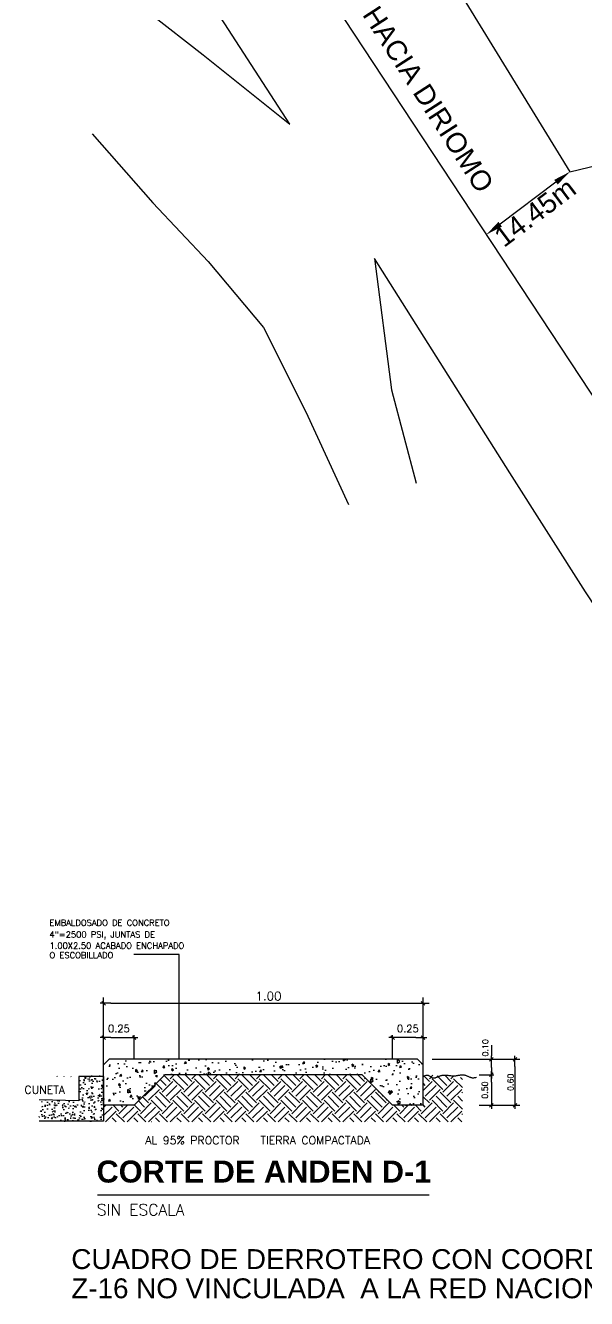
# Model space of a CAD drawing. Header units: millimetres. Extents: x 603916 to 1211550, y 1309898 to 2622648.
# Drawn here: x 604022.3 to 604099.8, y 1311004.4 to 1311180.4 of the extents above; entities that cross this region are included whole.
import ezdxf

# ---------------------------------------------------------------- set-up
doc = ezdxf.new("R2010")
doc.units = ezdxf.units.MM
doc.header["$PDMODE"] = 32
doc.header["$PDSIZE"] = 0.3
doc.layers.add('CERCO', color=6, linetype='Continuous')
doc.layers.add('TEXTO 2', color=7, linetype='Continuous')
doc.styles.add('ARIALTEXT', font='')
doc.styles.add('PI', font='arial.ttf', dxfattribs={"height": 0.4})
doc.styles.add('PUNTOS PI', font='arial.ttf', dxfattribs={"height": 2.75})
doc.styles.add('ROMANS', font='ROMANS', dxfattribs={"height": 0.2})
doc.styles.get("Standard").update_dxf_attribs({"font": 'arial.ttf'})
doc.styles.get('ARIALTEXT').set_extended_font_data('Arial', bold=True)
doc.dimstyles.new('COTAS LINDEROS', dxfattribs={"dimscale": 40, "dimtxt": 2.75, "dimasz": 0.06, "dimexe": 0.005, "dimexo": 0.005, "dimgap": 0.005, "dimtad": 2, "dimzin": 0, "dimdsep": 46, "dimtxsty": 'PUNTOS PI', "dimcen": 0.09, "dimclrd": 1, "dimclre": 1, "dimclrt": 3, "dimadec": 0, "dimazin": 0, "dimtfac": 1, "dimtofl": 0, "dimtmove": 0, "dimatfit": 3, "dimldrblk": 'ARCHTICK', "dimfxl": 1, "dimtolj": 1, "dimtzin": 0, "dimarcsym": 0})
doc.dimstyles.get("Standard").update_dxf_attribs({"dimtxt": 0.18, "dimasz": 0.18, "dimexe": 0.18, "dimexo": 0.0625, "dimgap": 0.09, "dimtad": 0, "dimtih": 1, "dimtoh": 1, "dimdec": 4, "dimzin": 0, "dimdsep": 46, "dimtxsty": 'Standard', "dimcen": 0.09, "dimadec": 0, "dimazin": 0, "dimtfac": 1, "dimtdec": 4, "dimtofl": 0, "dimtmove": 0, "dimatfit": 3, "dimfxl": 1, "dimtolj": 1, "dimtzin": 0, "dimarcsym": 0})

# ---------------------------------------------------------------- blocks, each defined once
blk = doc.blocks.new('DEPSA')
at = {"color": 8}
blk.add_line((-1, 0), (0.5, 0), dxfattribs=at)
at = {"color": 4}
blk.add_line((-0.25, -0.25), (0.25, 0.25), dxfattribs=at)
blk = doc.blocks.new('*D81')
at = {"color": 1, "lineweight": -2, "transparency": 16777216}
blk.add_line((604095.59, 1311158.74), (604087.88, 1311152.93), dxfattribs=at)
at = {"color": 1, "transparency": 16777216}
for points in [[(604095.35, 1311159.06), (604095.83, 1311158.42), (604097.51, 1311160.18)], [(604087.64, 1311153.25), (604088.12, 1311152.61), (604085.97, 1311151.48)]]:
    blk.add_solid(points, dxfattribs=at)
at = {"layer": 'Defpoints', "color": 0, "transparency": 16777216}
for p in [(604097.51, 1311160.18), (604085.97, 1311151.48), (604085.97, 1311151.48)]:
    blk.add_point(p, dxfattribs=at)
at = {"color": 3, "transparency": 16777216, "insert": (604092.7, 1311154.55), "char_height": 2.75, "attachment_point": 5, "rotation": 36.9963, "style": 'PUNTOS PI'}
blk.add_mtext('\\A1;14.45m', dxfattribs=at)
blk = doc.blocks.new('_ArchTick')
at = {"color": 0, "linetype": 'ByBlock', "const_width": 0.15}
blk.add_lwpolyline([(-0.5, -0.5), (0.5, 0.5)], dxfattribs=at)

msp = doc.modelspace()

# ---------------------------------------------------------------- hatches: boundary and pattern name
h = msp.add_hatch()
h.set_pattern_fill('AR-CONC', color=6, scale=0.421875, angle=45, style=0)
h.set_pattern_definition([(95, (603251.6862, 1310197.634), (2.32686, 1.9524674), [0.316406, -3.480469]), (40, (603251.6862, 1310197.634), (-2.6577795, 1.829959), [0.253125, -2.784375]), (145.4514, (603251.88, 1310197.7968), (-0.3309165, 3.782427), [0.268904, -2.957943]), (91.1842, (603251.0895, 1310198.2307), (3.677455, 2.689933), [0.47461, -5.220703]), (141.6356, (603251.396, 1310198.455), (-0.117699, 5.694096), [0.403356, -4.436914]), (36.1842, (603251.0895, 1310198.2307), (-0.117703, 5.694096), [0.379687, -4.176562]), (66, (603251.537, 1310198.3798), (2.9816926, 0.5795823), [0.316406, -3.480469]), (11, (603251.537, 1310198.3798), (-1.437364, 2.8890356), [0.253125, -2.784375]), (116.4514, (603251.7855, 1310198.428), (1.544331, 3.468617), [0.268904, -2.957943]), (82.5, (603251.6862, 1310197.634), (-0.9567838, 1.029332), [0, -2.750625, 0, -2.8265625, 0, -2.794922]), (52.5, (603251.6862, 1310197.634), (-0.3918077, 1.9613367), [0, -1.6115625, 0, -2.6873437, 0, -1.0652344]), (12.5, (603251.0209, 1310196.9688), (1.6597329, 1.5251657), [0, -1.0546875, 0, -3.290625, 0, -4.3664062]), (2.5, (603250.7226, 1310196.6705), (1.4410827, 2.0383304), [0, -1.3710937, 0, -2.1853125, 0, -3.1007812])])
h.paths.add_polyline_path([(604076.48, 1311037.448), (604077.238, 1311036.69), (604077.238, 1311031.086), (604073.019, 1311031.086), (604068.8, 1311035.305), (604041.541, 1311035.305), (604037.322, 1311031.086), (604033.104, 1311031.086), (604033.104, 1311036.69), (604033.861, 1311037.448)])
at = {"true_color": 0x000000}
h = msp.add_hatch(dxfattribs=at)
h.set_pattern_fill('AR-CONC', color=18, scale=0.01)
h.set_pattern_definition([(50, (301198.3041, 655442.8083), (1.82184669, -0.1593908554), [0.1905, -2.0955]), (355, (301198.3041, 655442.8083), (-0.3524342142, 1.9105684524), [0.1524, -1.6764058417]), (100.4514447, (301198.456, 655442.795), (1.469412471, 1.751177519), [0.161900088, -1.780902446]), (46.1842, (301198.304, 655443.3163), (2.710790409, -0.420423279), [0.28575, -3.14325]), (96.6355576, (301198.53, 655443.2813), (2.3740413405, 2.474261246), [0.242850231, -2.671356082]), (351.18415117, (301198.304, 655443.3163), (2.374041341, 2.474261246), [0.228599671, -2.514597319]), (21, (301198.5581, 655443.1893), (1.5161439127, -1.022651982), [0.1905, -2.0955]), (326, (301198.5581, 655443.1893), (0.6180202835, 1.841879661), [0.1524, -1.6764]), (71.451445, (301198.6844, 655443.1041), (2.134164193, 0.819227689), [0.161900088, -1.780899376]), (37.5, (301198.3041, 655442.80834), (0.0308860325, 0.84555038873), [0, -1.65608, 0, -1.7018, 0, -1.68275]), (7.5, (301198.3041, 655442.8083), (0.6681966251, 1.0018057482), [0, -0.97028, 0, -1.61798, 0, -0.64135]), (327.5, (301197.7377, 655442.80834), (1.3559059517, -0.0572874399), [0, -0.635, 0, -1.9812, 0, -2.6289]), (317.5, (301197.4837, 655442.8083), (1.4812918139, 0.2542649103), [0, -0.8255, 0, -1.31572, 0, -1.8669])])
h.paths.add_polyline_path([(604024.176, 1311031.848), (604024.176, 1311028.87), (604033.104, 1311028.87), (604033.104, 1311035.083), (604029.684, 1311035.083), (604029.684, 1311031.722)])
at = {"true_color": 0x939598}
h = msp.add_hatch(dxfattribs=at)
h.set_pattern_fill('EARTH', color=252, scale=8.4375, angle=45, style=0)
h.set_pattern_definition([(45, (605059.5396, 1310202.4735), (2e-16, 2.9831067), [2.109375, -2.109375]), (45, (605058.9803, 1310203.0328), (2e-16, 2.9831067), [2.109375, -2.109375]), (45, (605058.421, 1310203.5921), (2e-16, 2.9831067), [2.109375, -2.109375]), (135, (605058.421, 1310203.965), (-2.9831067, 5e-16), [2.109375, -2.109375]), (135, (605058.9803, 1310204.5244), (-2.9831067, 5e-16), [2.109375, -2.109375]), (135, (605059.5396, 1310205.0837), (-2.9831067, 5e-16), [2.109375, -2.109375])])
h.paths.add_polyline_path([(604068.8, 1311035.305), (604073.019, 1311031.086), (604077.238, 1311031.086), (604077.238, 1311035.083), (604075.446, 1311035.171), (604075.581, 1311035.169), (604075.7, 1311035.161), (604075.79, 1311035.155), (604075.896, 1311035.149), (604075.976, 1311035.145), (604076.049, 1311035.14), (604076.115, 1311035.141), (604076.177, 1311035.14), (604076.253, 1311035.129), (604076.292, 1311035.121), (604076.382, 1311035.124), (604076.473, 1311035.121), (604076.599, 1311035.11), (604076.803, 1311035.095), (604076.942, 1311035.107), (604077.041, 1311035.089), (604077.132, 1311035.097), (604077.212, 1311035.099), (604077.263, 1311035.097), (604077.301, 1311035.165), (604077.46, 1311035.095), (604077.545, 1311035.131), (604077.633, 1311035.166), (604077.722, 1311035.196), (604077.812, 1311035.223), (604077.904, 1311035.243), (604077.998, 1311035.259), (604078.094, 1311035.269), (604078.192, 1311035.274), (604078.293, 1311035.274), (604078.397, 1311035.27), (604078.503, 1311035.263), (604078.613, 1311035.252), (604078.727, 1311035.238), (604078.843, 1311035.222), (604078.962, 1311035.205), (604079.082, 1311035.189), (604079.203, 1311035.176), (604079.324, 1311035.165), (604079.446, 1311035.159), (604079.566, 1311035.159), (604079.685, 1311035.165), (604079.801, 1311035.177), (604079.916, 1311035.194), (604080.028, 1311035.213), (604080.138, 1311035.234), (604080.244, 1311035.254), (604080.347, 1311035.273), (604080.447, 1311035.29), (604080.543, 1311035.302), (604080.635, 1311035.309), (604080.724, 1311035.312), (604080.811, 1311035.309), (604080.897, 1311035.301), (604080.981, 1311035.288), (604081.064, 1311035.269), (604081.148, 1311035.244), (604081.231, 1311035.213), (604081.315, 1311035.177), (604081.399, 1311035.138), (604081.483, 1311035.098), (604081.567, 1311035.057), (604081.651, 1311035.019), (604081.735, 1311034.984), (604081.861, 1311034.94), (604082.026, 1311034.906), (604082.191, 1311034.895), (604082.358, 1311034.906), (604082.486, 1311034.929), (604082.571, 1311034.949), (604082.68, 1311034.977), (604082.68, 1311028.795), (604033.104, 1311028.795), (604033.104, 1311035.073), (604025.922, 1311035.042), (604026.015, 1311035.019), (604026.113, 1311035.004), (604026.211, 1311035.001), (604026.31, 1311035.011), (604026.411, 1311035.031), (604026.508, 1311035.058), (604026.598, 1311035.084), (604026.652, 1311035.1), (604026.708, 1311035.114), (604026.767, 1311035.128), (604026.83, 1311035.139), (604026.898, 1311035.146), (604026.972, 1311035.15), (604027.053, 1311035.148), (604027.143, 1311035.14), (604027.242, 1311035.127), (604027.347, 1311035.107), (604027.457, 1311035.084), (604027.569, 1311035.059), (604027.679, 1311035.032), (604027.786, 1311035.006), (604027.886, 1311034.982), (604027.978, 1311034.961), (604028.101, 1311034.936), (604028.225, 1311034.922), (604028.326, 1311034.927), (604028.415, 1311034.95), (604028.495, 1311034.986), (604028.585, 1311035.032), (604028.638, 1311035.059), (604028.696, 1311035.084), (604028.758, 1311035.107), (604028.825, 1311035.127), (604028.897, 1311035.14), (604028.976, 1311035.148), (604029.059, 1311035.149), (604029.147, 1311035.146), (604029.237, 1311035.137), (604029.329, 1311035.125), (604029.421, 1311035.109), (604029.512, 1311035.091), (604029.602, 1311035.071), (604029.688, 1311035.05), (604029.772, 1311035.029), (604029.851, 1311035.007), (604029.928, 1311034.986), (604030, 1311034.966), (604030.111, 1311034.935), (604030.227, 1311034.906), (604030.33, 1311034.887), (604030.421, 1311034.882), (604030.506, 1311034.893), (604030.585, 1311034.921), (604030.662, 1311034.965), (604030.735, 1311035.013), (604030.781, 1311035.043), (604030.828, 1311035.072), (604030.879, 1311035.099), (604030.932, 1311035.124), (604030.989, 1311035.146), (604031.048, 1311035.164), (604031.109, 1311035.179), (604031.172, 1311035.19), (604031.234, 1311035.198), (604031.296, 1311035.202), (604031.356, 1311035.202), (604031.414, 1311035.199), (604031.47, 1311035.193), (604031.522, 1311035.183), (604031.572, 1311035.171), (604031.621, 1311035.159), (604031.668, 1311035.145), (604031.745, 1311035.123), (604031.828, 1311035.103), (604031.92, 1311035.091), (604032.012, 1311035.088), (604032.103, 1311035.096), (604032.189, 1311035.112), (604032.269, 1311035.135), (604032.344, 1311035.16), (604032.389, 1311035.175), (604032.435, 1311035.188), (604032.483, 1311035.201), (604032.533, 1311035.212), (604032.585, 1311035.22), (604032.641, 1311035.224), (604032.702, 1311035.223), (604032.768, 1311035.215), (604032.84, 1311035.198), (604032.919, 1311035.172), (604033.007, 1311035.134), (604033.104, 1311035.083), (604033.104, 1311031.086), (604037.322, 1311031.086), (604041.541, 1311035.305)])

# ---------------------------------------------------------------- linework, layer by layer
at = {"color": 8}
for p, q in [((604033.104, 1311036.69), (604033.104, 1311045.971)), ((604077.238, 1311036.69), (604077.238, 1311045.971)), ((604033.104, 1311036.69), (604033.104, 1311044.135)), ((604034.104, 1311045.203), (604078.055, 1311045.203)), ((604077.238, 1311036.69), (604077.238, 1311044.135)), ((604037.322, 1311037.448), (604037.322, 1311040.792)), ((604073.019, 1311037.448), (604073.019, 1311040.792)), ((604034.104, 1311040.453), (604036.322, 1311040.453)), ((604076.238, 1311040.453), (604074.019, 1311040.453)), ((604086.675, 1311039.379), (604086.675, 1311037.944)), ((604078.475, 1311037.448), (604090.174, 1311037.448)), ((604078.475, 1311037.448), (604090.583, 1311037.448)), ((604086.675, 1311036.305), (604086.675, 1311036.448)), ((604089.922, 1311036.448), (604089.922, 1311032.086)), ((604084.974, 1311035.305), (604086.984, 1311035.305)), ((604086.674, 1311034.305), (604086.674, 1311032.086)), ((604084.974, 1311031.086), (604090.583, 1311031.086)), ((604084.974, 1311031.086), (604090.174, 1311031.086))]:
    msp.add_line(p, q, dxfattribs=at)
at = {"color": 7}
for p, q in [((604033.861, 1311037.448), (604033.104, 1311036.69)), ((604076.48, 1311037.448), (604033.861, 1311037.448)), ((604076.48, 1311037.448), (604077.238, 1311036.69)), ((604033.104, 1311035.083), (604033.104, 1311036.69)), ((604077.238, 1311035.083), (604077.238, 1311036.69))]:
    msp.add_line(p, q, dxfattribs=at)
for p, q in [((604033.104, 1311035.083), (604029.684, 1311035.083)), ((604029.684, 1311035.083), (604029.684, 1311031.722)), ((604033.104, 1311035.083), (604033.104, 1311028.87)), ((604029.684, 1311031.722), (604024.176, 1311031.848)), ((604033.104, 1311028.87), (604024.176, 1311028.87))]:
    msp.add_line(p, q)
at = {"color": 3}
for p, q in [((604033.104, 1311031.086), (604033.104, 1311035.083)), ((604041.541, 1311035.305), (604037.322, 1311031.086)), ((604068.8, 1311035.305), (604041.541, 1311035.305)), ((604068.8, 1311035.305), (604073.019, 1311031.086)), ((604077.238, 1311031.086), (604077.238, 1311035.083)), ((604037.322, 1311031.086), (604033.104, 1311031.086)), ((604077.238, 1311031.086), (604073.019, 1311031.086))]:
    msp.add_line(p, q, dxfattribs=at)
at = {"color": 1}
msp.add_line((604032.254, 1311018.727), (604078.087, 1311018.727), dxfattribs=at)
msp.add_lwpolyline([(604036.343, 1311226.863), (604147.856, 1311057.466)])
at = {"color": 4}
msp.add_lwpolyline([(604077.238, 1311035.083), (604077.392, 1311035.171), (604077.528, 1311035.23), (604077.647, 1311035.264), (604077.751, 1311035.275), (604077.842, 1311035.269), (604077.923, 1311035.249), (604077.995, 1311035.218), (604078.061, 1311035.181), (604078.123, 1311035.14), (604078.182, 1311035.099), (604078.238, 1311035.057), (604078.293, 1311035.016), (604078.347, 1311034.978), (604078.402, 1311034.943), (604078.458, 1311034.914), (604078.517, 1311034.892), (604078.578, 1311034.877), (604078.642, 1311034.869), (604078.709, 1311034.868), (604078.779, 1311034.874), (604078.851, 1311034.886), (604078.925, 1311034.904), (604079.001, 1311034.927), (604079.079, 1311034.954), (604079.158, 1311034.986), (604079.239, 1311035.021), (604079.322, 1311035.058), (604079.406, 1311035.095), (604079.492, 1311035.131), (604079.579, 1311035.166), (604079.668, 1311035.196), (604079.759, 1311035.223), (604079.851, 1311035.243), (604079.945, 1311035.259), (604080.041, 1311035.269), (604080.139, 1311035.274), (604080.24, 1311035.274), (604080.343, 1311035.27), (604080.45, 1311035.263), (604080.56, 1311035.252), (604080.673, 1311035.238), (604080.79, 1311035.222), (604080.908, 1311035.205), (604081.028, 1311035.189), (604081.15, 1311035.176), (604081.271, 1311035.165), (604081.392, 1311035.159), (604081.512, 1311035.159), (604081.631, 1311035.165), (604081.748, 1311035.177), (604081.863, 1311035.194), (604081.975, 1311035.213), (604082.085, 1311035.234), (604082.191, 1311035.254), (604082.294, 1311035.273), (604082.394, 1311035.29), (604082.489, 1311035.302), (604082.581, 1311035.309), (604082.671, 1311035.312), (604082.758, 1311035.309), (604082.843, 1311035.301), (604082.928, 1311035.288), (604083.011, 1311035.269), (604083.094, 1311035.244), (604083.178, 1311035.213), (604083.262, 1311035.177), (604083.346, 1311035.138), (604083.43, 1311035.098), (604083.514, 1311035.057), (604083.598, 1311035.019), (604083.682, 1311034.984), (604083.766, 1311034.954), (604083.849, 1311034.931), (604083.932, 1311034.914), (604084.015, 1311034.903), (604084.098, 1311034.898), (604084.181, 1311034.898), (604084.264, 1311034.904), (604084.348, 1311034.914), (604084.433, 1311034.929), (604084.518, 1311034.949), (604084.604, 1311034.971), (604084.626, 1311034.977)], dxfattribs=at)
at = {"layer": 'CERCO'}
for points in [[(604051.896, 1311234.5), (604097.509, 1311160.18), (604107.217, 1311162.498), (604117.045, 1311164.754), (604136.463, 1311168.244), (604159.471, 1311172.836), (604161.525, 1311173.126), (604180.025, 1311176.804), (604188.168, 1311178.538), (604202.61, 1311181.707), (604217.965, 1311185.427)], [(604039.543, 1311182.083), (604046.858, 1311176.367), (604058.819, 1311166.748), (604024.86, 1311219.295)], [(604031.54, 1311165.436), (604039.884, 1311155.892), (604047.526, 1311147.785), (604055.171, 1311138.661), (604061.048, 1311126.991), (604066.914, 1311114.184)], [(604126.512, 1311061.384), (604126.512, 1311061.384), (604099.652, 1311102.095), (604089.222, 1311118.56), (604070.518, 1311148.205)], [(604070.518, 1311148.205), (604072.852, 1311130.011), (604076.265, 1311117.115)]]:
    msp.add_lwpolyline(points, dxfattribs=at)

# ---------------------------------------------------------------- block references
at = {"color": 8, "xscale": -1}
for p in [(604033.104, 1311045.203), (604033.104, 1311040.453), (604073.019, 1311040.453)]:
    msp.add_blockref('DEPSA', p, dxfattribs=at)
for p, rotation in [((604077.238, 1311045.203), 180), ((604077.238, 1311040.453), 180), ((604086.675, 1311037.448), 270), ((604089.922, 1311037.448), 270), ((604086.675, 1311035.305), 90), ((604086.674, 1311035.305), 270), ((604086.674, 1311031.086), 90), ((604089.922, 1311031.086), 90)]:
    msp.add_blockref('DEPSA', p, dxfattribs=dict(at, rotation=rotation))
at = {"xscale": -1, "rotation": 180}
msp.add_blockref('DEPSA', (604037.322, 1311040.453), dxfattribs=at)

# ---------------------------------------------------------------- texts
for s, height, style, p in [('EMBALDOSADO DE CONCRETO', 0.84375, 'ROMANS', (604025.623, 1311055.901)), ('4"=2500 PSI, JUNTAS DE', 0.84375, 'ROMANS', (604025.623, 1311054.282)), ('1.00X2.50 ACABADO ENCHAPADO', 0.84375, 'ROMANS', (604025.623, 1311052.743)), ('O ESCOBILLADO', 0.84375, 'ROMANS', (604025.623, 1311051.418)), ('CUNETA', 1.1065, 'ROMANS', (604022.166, 1311032.676)), ('AL 95% PROCTOR', 1.10655, 'ROMANS', (604038.854, 1311025.689)), ('TIERRA COMPACTADA', 1.10655, 'ROMANS', (604054.775, 1311025.689)), ('CUADRO DE DERROTERO CON COORDENADAS UTM, WGS84,', 2.75, 'PI', (604028.638, 1311008.444)), ('Z-16 NO VINCULADA  A LA RED NACIONAL DE GEODESIA', 2.75, 'PI', (604028.638, 1311004.404))]:
    msp.add_text(s, height=height, dxfattribs=dict(style=style)).set_placement(p)
at = {"color": 1, "style": 'ROMANS'}
msp.add_text('SIN ESCALA', height=1.5787, dxfattribs=at).set_placement((604032.158, 1311015.854))
at = {"attachment_point": 5, "style": 'ROMANS'}
for s, insert, char_height in [('\\A1;1.00', (604055.873, 1311046.194), 1.2), ('\\A1;0.25', (604035.213, 1311041.698), 1), ('\\A1;0.25', (604075.128, 1311041.698), 1)]:
    msp.add_mtext(s, dxfattribs=dict(at, insert=insert, char_height=char_height))
at = {"char_height": 0.8, "attachment_point": 5, "rotation": 90, "style": 'ROMANS'}
for s, insert in [('\\A1;0.10', (604085.827, 1311039.034)), ('\\A1;0.60', (604089.318, 1311034.267)), ('\\A1;0.50', (604085.77, 1311033.195))]:
    msp.add_mtext(s, dxfattribs=dict(at, insert=insert))
at = {"color": 3, "insert": (604032.121, 1311023.445), "char_height": 3.04054, "attachment_point": 1, "style": 'ARIALTEXT'}
msp.add_mtext('CORTE DE ANDEN D-1', dxfattribs=at)
at = {"layer": 'TEXTO 2', "style": 'PUNTOS PI'}
msp.add_text('HACIA DIRIOMO', height=2.75, rotation=302.87244, dxfattribs=at).set_placement((604068.761, 1311181.913))

# ---------------------------------------------------------------- dimensions: what is measured, and where the dimension line sits
dim = msp.add_aligned_dim(p1=(604097.509, 1311160.18), p2=(604085.966, 1311151.483), distance=0, dimstyle='COTAS LINDEROS', override={"dimpost": 'm'})
dim.commit()
dim.dimension.update_dxf_attribs({"geometry": '*D81', "text_midpoint": (604092.703, 1311154.55)})

# ---------------------------------------------------------------- leaders
at = {"color": 8}
msp.add_leader([(604043.53, 1311037.51), (604043.53, 1311051.962), (604037.28, 1311051.962)], dimstyle='Standard', dxfattribs=at)

doc.saveas('drawing.dxf')
